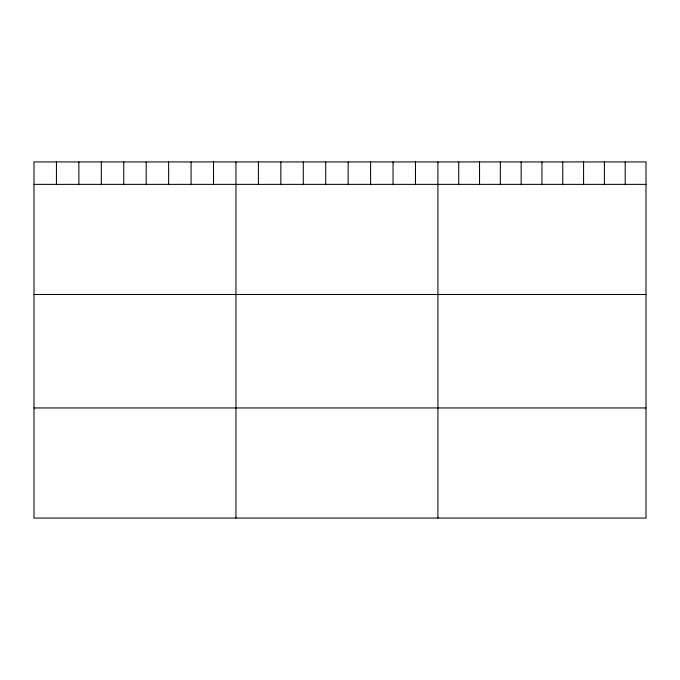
<?xml version="1.0" encoding="UTF-8"?>
<svg xmlns="http://www.w3.org/2000/svg" width="680" height="680" viewBox="0 0 680 680"><rect width="100%" height="100%" fill="white"/><g stroke="black" fill="none" stroke-linecap="round" stroke-linejoin="round"><path stroke-width="1.02" d="M646 184.373L646 518.067L34 518.067L34 161.933L646 161.933L646 184.373L34 184.373M34 294.491L646 294.491M34 407.949L646 407.949M625.192 161.933L625.192 184.373M604.384 161.933L604.384 184.373M583.576 161.933L583.576 184.373M562.768 161.933L562.768 184.373M541.96 161.933L541.96 184.373M521.152 161.933L521.152 184.373M500.344 161.933L500.344 184.373M479.536 161.933L479.536 184.373M458.728 161.933L458.728 184.373M437.92 161.933L437.92 518.067M415.48 161.933L415.48 184.373M393.04 161.933L393.04 184.373M370.6 161.933L370.6 184.373M348.16 161.933L348.16 184.373M325.72 161.933L325.72 184.373M303.28 161.933L303.28 184.373M280.84 161.933L280.84 184.373M258.4 161.933L258.4 184.373M235.96 161.933L235.96 518.067M213.52 161.933L213.52 184.373M191.08 161.933L191.08 184.373M168.64 161.933L168.64 184.373M146.2 161.933L146.2 184.373M123.76 161.933L123.76 184.373M101.32 161.933L101.32 184.373M78.88 161.933L78.88 184.373M56.44 161.933L56.44 184.373"/></g></svg>
